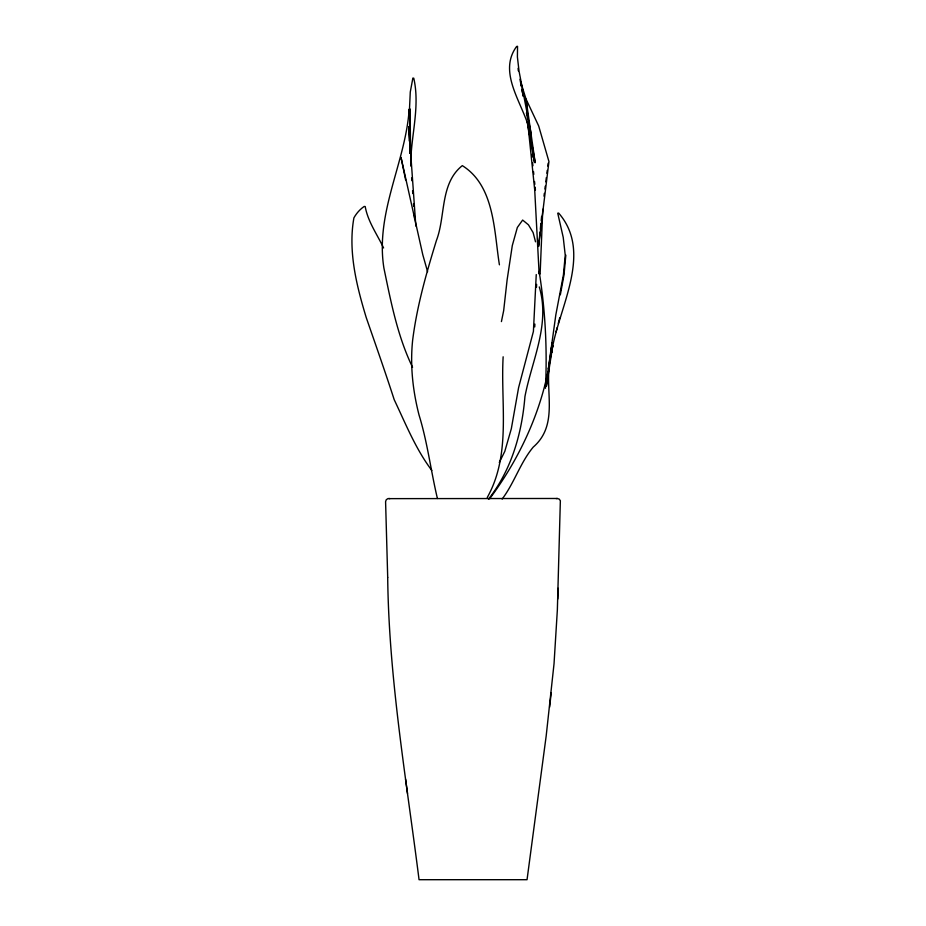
<?xml version="1.0" encoding="UTF-8"?>
<svg xmlns="http://www.w3.org/2000/svg" width="926" height="926" viewBox="0 0 926 926"><rect width="100%" height="100%" fill="white"/><g stroke="black" fill="none" stroke-linecap="round" stroke-linejoin="round"><path stroke-width="1.39" d="M409.905 153.149L410.079 108.967L410.6 153.207M503.142 356.799C500.491 403.69 511.395 454.411 487.261 497.47M387.693 577.419C388.851 678.955 406.398 779.217 419.05 879.7L527.044 879.7L546.178 735.985L554.037 663.71L557.359 609.852L560.357 500.711L559.188 499.091L557.278 498.477L387.82 498.639L386.2 499.808L385.586 501.718L387.705 577.419M557.753 599.041L558.1 588.241M545.46 388.283C547.289 349.935 545.426 311.437 539.464 273.517M540.124 273.969L542.786 209.253M534.742 326.924L534.869 324.088M536.501 287.187L536.629 284.351M539.279 271.087L539.152 273.957L534.696 189.807L527.913 124.466M536.247 274.559L533.411 331.427L518.595 387.647L511.326 428.726L504.809 451.344L499.299 462.491M549.176 366.522C545.877 394.291 557.927 425.74 533.202 447.131C520.192 462.792 514.393 482.874 502.135 499.068M410.727 161.888C411.433 134.05 420.091 105.865 413.76 78.201L412.869 78.073L410.276 92.01L409.223 114.824M565.832 255.09L564.003 274.964L560.334 294.792M540.02 232.137L538.573 246.455L548.944 161.587L538.677 125.959L526.003 99.013L520.644 81.835L521.419 86.095M540.309 229.266L540.9 223.548M541.189 220.677L541.629 216.383M549.627 707.151L551.213 692.706M543.99 196.185L544.349 193.326M544.893 189.02L545.252 186.161M545.796 181.855L546.34 177.56M546.884 173.266L547.243 170.396M547.787 166.101L548.157 163.231M549.06 366.58L546.363 386.385L552.787 345.583M551.329 349.993L550.6 352.794L552.255 343.06L548.308 369.173L555.832 314.84L563.402 274.987L565.242 255.194L563.24 237.438L557.741 213.2L558.621 213.049C593.635 253.192 557.776 308.833 551.607 352.656L552.706 345.676M552.255 343.037C546.884 399.488 523.317 453.613 489.611 498.79M501.417 321.588L503.663 310.685L507.112 279.93L512.298 245.564L517.345 227.472L522.646 220.064L528.445 224.821L533.11 232.576L535.529 241.813M556.086 331.821L557.186 327.619M558.285 323.429L559.744 317.838M488.477 499.172C511.511 469.899 521.951 433.252 524.938 396.583C531.86 360.341 550.472 324.505 539.279 286.944M556.283 498.639L557.278 498.477M388.816 498.477L389.823 498.639M431.829 470.443C415.624 448.96 405.704 423.842 394.221 399.731C385.309 372.183 375.748 345.016 366.245 317.606C356.579 285.717 347.921 251.201 353.906 217.853C356.406 213.385 359.936 209.334 364.161 206.463L365.203 206.544C367.865 221.627 377.148 234.336 383.595 247.971M412.556 367.298C397.439 335.953 390.934 301.876 383.908 268.089C375.088 212.598 405.449 162.999 409.223 109.129L409.304 114.847M427.592 271.712L422.777 254.685L401.016 157.397L405.611 179.876M437.419 498.501C430.821 470.79 427.488 442.327 419.038 415.022C412.811 390.737 410.01 365.411 412.626 340.398C416.862 306.332 426.354 273.182 436.435 240.459C445.753 216.082 439.815 183.429 462.317 165.638C494.82 185.952 493.998 231.454 499.415 264.813M531.385 135.265L519.023 71.047L517.403 56.949L517.541 46.3L516.604 46.485C496.243 74.323 525.956 106.884 530.725 135.208L529.105 126.816M519.961 79.266L521.303 86.257M526.419 112.822L527.762 119.824M527.079 121.387L534.51 162.536L531.628 142.743L535.193 162.71L526.003 99.013L527.033 108.967M528.815 127.244L529.325 130.08M530.61 137.175L531.119 140.011M527.311 113.041L527.716 115.866M529.163 125.774L529.568 128.598M530.806 137.083L531.223 139.907M405.565 779.125L407.509 793.478M518.074 68.327L518.34 70.874M527.322 111.814L527.623 114.65M528.943 127.452L529.232 130.3M529.822 135.983L530.123 138.831M531.732 154.468L532.033 157.304M532.624 162.999L532.913 165.835M533.503 171.518L533.793 174.366M534.534 181.473L534.823 184.32M535.124 187.168L535.413 190.004M411.642 177.896L411.85 180.744M412.579 190.721L412.788 193.569M413.505 203.546L413.714 206.394M414.339 214.948L414.651 219.219M415.843 226.06L408.794 126.503L409.246 140.972M409.755 144.826L409.882 153.392M410.681 160.337L410.75 166.055M537.948 243.503L537.659 246.339L538.018 243.48M523.19 96.049L521.847 89.058L523.202 96.026"/></g></svg>
